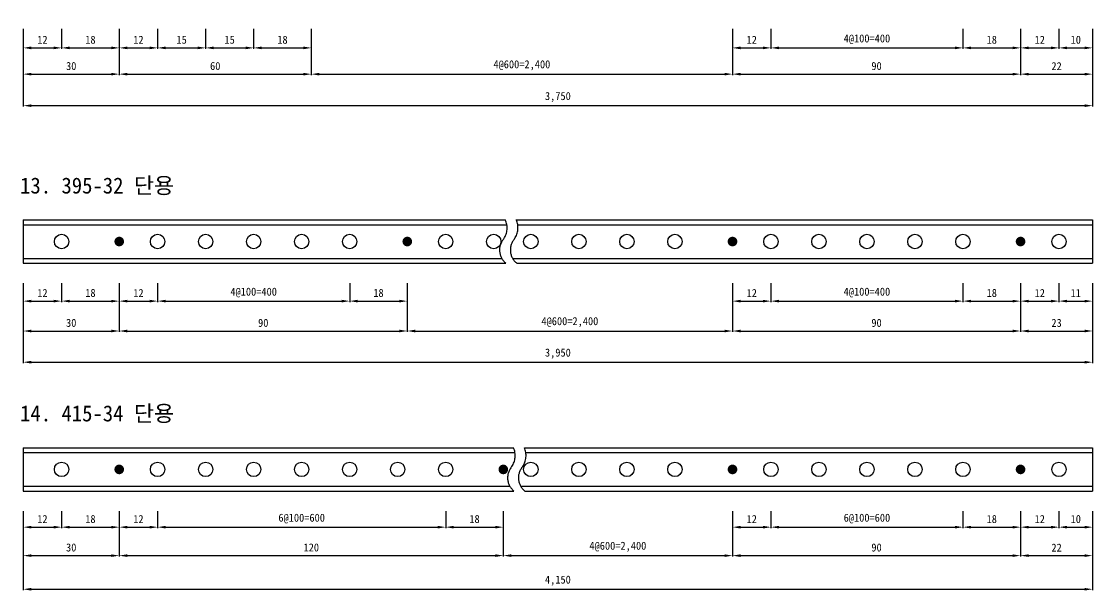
# Model space of a CAD drawing. Header units: millimetres. Extents: x 78 to 772, y 98 to 488.
# Drawn here: x 437.8 to 772.5, y 115.3 to 293 of the extents above; entities that cross this region are included whole.
import ezdxf

# ---------------------------------------------------------------- set-up
doc = ezdxf.new("R2010")
doc.units = ezdxf.units.MM
doc.header["$LTSCALE"] = 10
doc.linetypes.add('CENTER', pattern=[50.8, 31.75, -6.35, 6.35, -6.35])
for name, color, linetype in [('TN-CUTL', 1, 'CENTER'), ('TN-DIMS', 1, 'Continuous'), ('TN-STEL', 4, 'Continuous'), ('TN-TEX1', 6, 'Continuous')]:
    doc.layers.add(name, color=color, linetype=linetype)
doc.styles.add('D', font='GulimChe.ttf')
doc.dimstyles.new('D', dxfattribs={"dimtxt": 2.5, "dimasz": 2.5, "dimexe": 1.25, "dimexo": 2, "dimgap": 1, "dimtad": 1, "dimdec": 0, "dimtxsty": 'D', "dimcen": 2.5, "dimclrd": 1, "dimclre": 1, "dimclrt": 7, "dimadec": 0, "dimazin": 0, "dimtfac": 1, "dimtdec": 0, "dimtmove": 0, "dimatfit": 3, "dimfxl": 0, "dimarcsym": 0})

# ---------------------------------------------------------------- blocks, each defined once
blk = doc.blocks.new('*D130')
at = {"layer": 'DEFPOINTS', "color": 0}
for p in [(438.38, 292.98), (450.38, 292.98), (450.38, 284.72)]:
    blk.add_point(p, dxfattribs=at)
at = {"layer": 'TN-DIMS', "color": 1, "lineweight": -2}
for p, q in [((438.38, 290.68), (438.38, 284.42)), ((450.38, 290.68), (450.38, 284.42)), ((440.88, 284.72), (447.88, 284.72))]:
    blk.add_line(p, q, dxfattribs=at)
at = {"layer": 'TN-DIMS', "color": 1}
for points in [[(440.88, 285.14), (440.88, 284.3), (438.38, 284.72)], [(447.88, 285.14), (447.88, 284.3), (450.38, 284.72)]]:
    blk.add_solid(points, dxfattribs=at)
at = {"layer": 'TN-DIMS', "color": 3, "insert": (444.38, 287.25), "char_height": 2.5, "attachment_point": 5, "style": 'D'}
blk.add_mtext('12', dxfattribs=at)
blk = doc.blocks.new('*D131')
at = {"layer": 'DEFPOINTS', "color": 0}
for p in [(450.38, 292.98), (468.38, 292.98), (468.38, 284.72)]:
    blk.add_point(p, dxfattribs=at)
at = {"layer": 'TN-DIMS', "color": 1, "lineweight": -2}
for p, q in [((450.38, 290.68), (450.38, 284.42)), ((468.38, 290.68), (468.38, 284.42)), ((452.88, 284.72), (465.88, 284.72))]:
    blk.add_line(p, q, dxfattribs=at)
at = {"layer": 'TN-DIMS', "color": 1}
for points in [[(452.88, 285.14), (452.88, 284.3), (450.38, 284.72)], [(465.88, 285.14), (465.88, 284.3), (468.38, 284.72)]]:
    blk.add_solid(points, dxfattribs=at)
at = {"layer": 'TN-DIMS', "color": 3, "insert": (459.38, 287.25), "char_height": 2.5, "attachment_point": 5, "style": 'D'}
blk.add_mtext('18', dxfattribs=at)
blk = doc.blocks.new('*D132')
at = {"layer": 'DEFPOINTS', "color": 0}
for p in [(468.38, 292.98), (480.38, 292.98), (480.38, 284.72)]:
    blk.add_point(p, dxfattribs=at)
at = {"layer": 'TN-DIMS', "color": 1, "lineweight": -2}
for p, q in [((468.38, 290.68), (468.38, 284.42)), ((480.38, 290.68), (480.38, 284.42)), ((470.88, 284.72), (477.88, 284.72))]:
    blk.add_line(p, q, dxfattribs=at)
at = {"layer": 'TN-DIMS', "color": 1}
for points in [[(470.88, 285.14), (470.88, 284.3), (468.38, 284.72)], [(477.88, 285.14), (477.88, 284.3), (480.38, 284.72)]]:
    blk.add_solid(points, dxfattribs=at)
at = {"layer": 'TN-DIMS', "color": 3, "insert": (474.38, 287.25), "char_height": 2.5, "attachment_point": 5, "style": 'D'}
blk.add_mtext('12', dxfattribs=at)
blk = doc.blocks.new('*D133')
at = {"layer": 'DEFPOINTS', "color": 0}
for p in [(480.38, 292.98), (495.38, 292.98), (495.38, 284.72)]:
    blk.add_point(p, dxfattribs=at)
at = {"layer": 'TN-DIMS', "color": 1, "lineweight": -2}
for p, q in [((480.38, 290.68), (480.38, 284.42)), ((495.38, 290.68), (495.38, 284.42)), ((482.88, 284.72), (492.88, 284.72))]:
    blk.add_line(p, q, dxfattribs=at)
at = {"layer": 'TN-DIMS', "color": 1}
for points in [[(482.88, 285.14), (482.88, 284.3), (480.38, 284.72)], [(492.88, 285.14), (492.88, 284.3), (495.38, 284.72)]]:
    blk.add_solid(points, dxfattribs=at)
at = {"layer": 'TN-DIMS', "color": 3, "insert": (487.88, 287.25), "char_height": 2.5, "attachment_point": 5, "style": 'D'}
blk.add_mtext('15', dxfattribs=at)
blk = doc.blocks.new('*D134')
at = {"layer": 'DEFPOINTS', "color": 0}
for p in [(495.38, 292.98), (510.38, 292.98), (510.38, 284.72)]:
    blk.add_point(p, dxfattribs=at)
at = {"layer": 'TN-DIMS', "color": 1, "lineweight": -2}
for p, q in [((495.38, 290.68), (495.38, 284.42)), ((510.38, 290.68), (510.38, 284.42)), ((497.88, 284.72), (507.88, 284.72))]:
    blk.add_line(p, q, dxfattribs=at)
at = {"layer": 'TN-DIMS', "color": 1}
for points in [[(497.88, 285.14), (497.88, 284.3), (495.38, 284.72)], [(507.88, 285.14), (507.88, 284.3), (510.38, 284.72)]]:
    blk.add_solid(points, dxfattribs=at)
at = {"layer": 'TN-DIMS', "color": 3, "insert": (502.88, 287.25), "char_height": 2.5, "attachment_point": 5, "style": 'D'}
blk.add_mtext('15', dxfattribs=at)
blk = doc.blocks.new('*D135')
at = {"layer": 'DEFPOINTS', "color": 0}
for p in [(510.38, 292.98), (528.38, 292.98), (528.38, 284.72)]:
    blk.add_point(p, dxfattribs=at)
at = {"layer": 'TN-DIMS', "color": 1, "lineweight": -2}
for p, q in [((510.38, 290.68), (510.38, 284.42)), ((528.38, 290.68), (528.38, 284.42)), ((512.88, 284.72), (525.88, 284.72))]:
    blk.add_line(p, q, dxfattribs=at)
at = {"layer": 'TN-DIMS', "color": 1}
for points in [[(512.88, 285.14), (512.88, 284.3), (510.38, 284.72)], [(525.88, 285.14), (525.88, 284.3), (528.38, 284.72)]]:
    blk.add_solid(points, dxfattribs=at)
at = {"layer": 'TN-DIMS', "color": 3, "insert": (519.38, 287.25), "char_height": 2.5, "attachment_point": 5, "style": 'D'}
blk.add_mtext('18', dxfattribs=at)
blk = doc.blocks.new('*D136')
at = {"layer": 'DEFPOINTS', "color": 0}
for p in [(659.99, 292.98), (671.99, 292.98), (671.99, 284.72)]:
    blk.add_point(p, dxfattribs=at)
at = {"layer": 'TN-DIMS', "color": 1, "lineweight": -2}
for p, q in [((659.99, 290.68), (659.99, 284.42)), ((671.99, 290.68), (671.99, 284.42)), ((662.49, 284.72), (669.49, 284.72))]:
    blk.add_line(p, q, dxfattribs=at)
at = {"layer": 'TN-DIMS', "color": 1}
for points in [[(662.49, 285.14), (662.49, 284.3), (659.99, 284.72)], [(669.49, 285.14), (669.49, 284.3), (671.99, 284.72)]]:
    blk.add_solid(points, dxfattribs=at)
at = {"layer": 'TN-DIMS', "color": 3, "insert": (665.99, 287.25), "char_height": 2.5, "attachment_point": 5, "style": 'D'}
blk.add_mtext('12', dxfattribs=at)
blk = doc.blocks.new('*D137')
at = {"layer": 'DEFPOINTS', "color": 0}
for p in [(671.99, 292.98), (731.99, 292.98), (731.99, 284.72)]:
    blk.add_point(p, dxfattribs=at)
at = {"layer": 'TN-DIMS', "color": 1, "lineweight": -2}
for p, q in [((671.99, 290.68), (671.99, 284.42)), ((731.99, 290.68), (731.99, 284.42)), ((674.49, 284.72), (729.49, 284.72))]:
    blk.add_line(p, q, dxfattribs=at)
at = {"layer": 'TN-DIMS', "color": 1}
for points in [[(674.49, 285.14), (674.49, 284.3), (671.99, 284.72)], [(729.49, 285.14), (729.49, 284.3), (731.99, 284.72)]]:
    blk.add_solid(points, dxfattribs=at)
at = {"layer": 'TN-DIMS', "color": 3, "insert": (701.99, 287.41), "char_height": 2.5, "attachment_point": 5, "style": 'D'}
blk.add_mtext('4@100=400', dxfattribs=at)
blk = doc.blocks.new('*D138')
at = {"layer": 'DEFPOINTS', "color": 0}
for p in [(731.99, 292.98), (749.99, 292.98), (749.99, 284.72)]:
    blk.add_point(p, dxfattribs=at)
at = {"layer": 'TN-DIMS', "color": 1, "lineweight": -2}
for p, q in [((731.99, 290.68), (731.99, 284.42)), ((749.99, 290.68), (749.99, 284.42)), ((734.49, 284.72), (747.49, 284.72))]:
    blk.add_line(p, q, dxfattribs=at)
at = {"layer": 'TN-DIMS', "color": 1}
for points in [[(734.49, 285.14), (734.49, 284.3), (731.99, 284.72)], [(747.49, 285.14), (747.49, 284.3), (749.99, 284.72)]]:
    blk.add_solid(points, dxfattribs=at)
at = {"layer": 'TN-DIMS', "color": 3, "insert": (740.99, 287.25), "char_height": 2.5, "attachment_point": 5, "style": 'D'}
blk.add_mtext('18', dxfattribs=at)
blk = doc.blocks.new('*D139')
at = {"layer": 'DEFPOINTS', "color": 0}
for p in [(749.99, 292.98), (761.99, 292.98), (761.99, 284.72)]:
    blk.add_point(p, dxfattribs=at)
at = {"layer": 'TN-DIMS', "color": 1, "lineweight": -2}
for p, q in [((749.99, 290.68), (749.99, 284.42)), ((761.99, 290.68), (761.99, 284.42)), ((752.49, 284.72), (759.49, 284.72))]:
    blk.add_line(p, q, dxfattribs=at)
at = {"layer": 'TN-DIMS', "color": 1}
for points in [[(752.49, 285.14), (752.49, 284.3), (749.99, 284.72)], [(759.49, 285.14), (759.49, 284.3), (761.99, 284.72)]]:
    blk.add_solid(points, dxfattribs=at)
at = {"layer": 'TN-DIMS', "color": 3, "insert": (755.99, 287.25), "char_height": 2.5, "attachment_point": 5, "style": 'D'}
blk.add_mtext('12', dxfattribs=at)
blk = doc.blocks.new('*D140')
at = {"layer": 'DEFPOINTS', "color": 0}
for p in [(761.99, 292.98), (772.49, 292.98), (772.49, 284.72)]:
    blk.add_point(p, dxfattribs=at)
at = {"layer": 'TN-DIMS', "color": 1, "lineweight": -2}
for p, q in [((761.99, 290.68), (761.99, 284.42)), ((772.49, 290.68), (772.49, 284.42)), ((764.49, 284.72), (769.99, 284.72))]:
    blk.add_line(p, q, dxfattribs=at)
at = {"layer": 'TN-DIMS', "color": 1}
for points in [[(764.49, 285.14), (764.49, 284.3), (761.99, 284.72)], [(769.99, 285.14), (769.99, 284.3), (772.49, 284.72)]]:
    blk.add_solid(points, dxfattribs=at)
at = {"layer": 'TN-DIMS', "color": 3, "insert": (767.24, 287.25), "char_height": 2.5, "attachment_point": 5, "style": 'D'}
blk.add_mtext('10', dxfattribs=at)
blk = doc.blocks.new('*D141')
at = {"layer": 'DEFPOINTS', "color": 0}
for p in [(438.38, 292.98), (468.38, 292.98), (468.38, 276.52)]:
    blk.add_point(p, dxfattribs=at)
at = {"layer": 'TN-DIMS', "color": 1, "lineweight": -2}
for p, q in [((438.38, 290.68), (438.38, 276.22)), ((468.38, 290.68), (468.38, 276.22)), ((440.88, 276.52), (465.88, 276.52))]:
    blk.add_line(p, q, dxfattribs=at)
at = {"layer": 'TN-DIMS', "color": 1}
for points in [[(440.88, 276.93), (440.88, 276.1), (438.38, 276.52)], [(465.88, 276.93), (465.88, 276.1), (468.38, 276.52)]]:
    blk.add_solid(points, dxfattribs=at)
at = {"layer": 'TN-DIMS', "color": 3, "insert": (453.38, 279.05), "char_height": 2.5, "attachment_point": 5, "style": 'D'}
blk.add_mtext('30', dxfattribs=at)
blk = doc.blocks.new('*D142')
at = {"layer": 'DEFPOINTS', "color": 0}
for p in [(468.38, 292.98), (528.38, 292.98), (528.38, 276.52)]:
    blk.add_point(p, dxfattribs=at)
at = {"layer": 'TN-DIMS', "color": 1, "lineweight": -2}
for p, q in [((468.38, 290.68), (468.38, 276.22)), ((528.38, 290.68), (528.38, 276.22)), ((470.88, 276.52), (525.88, 276.52))]:
    blk.add_line(p, q, dxfattribs=at)
at = {"layer": 'TN-DIMS', "color": 1}
for points in [[(470.88, 276.93), (470.88, 276.1), (468.38, 276.52)], [(525.88, 276.93), (525.88, 276.1), (528.38, 276.52)]]:
    blk.add_solid(points, dxfattribs=at)
at = {"layer": 'TN-DIMS', "color": 3, "insert": (498.38, 279.05), "char_height": 2.5, "attachment_point": 5, "style": 'D'}
blk.add_mtext('60', dxfattribs=at)
blk = doc.blocks.new('*D143')
at = {"layer": 'DEFPOINTS', "color": 0}
for p in [(528.38, 292.98), (659.99, 292.98), (659.99, 276.52)]:
    blk.add_point(p, dxfattribs=at)
at = {"layer": 'TN-DIMS', "color": 1, "lineweight": -2}
for p, q in [((528.38, 290.68), (528.38, 276.22)), ((659.99, 290.68), (659.99, 276.22)), ((530.88, 276.52), (657.49, 276.52))]:
    blk.add_line(p, q, dxfattribs=at)
at = {"layer": 'TN-DIMS', "color": 1}
for points in [[(530.88, 276.93), (530.88, 276.1), (528.38, 276.52)], [(657.49, 276.93), (657.49, 276.1), (659.99, 276.52)]]:
    blk.add_solid(points, dxfattribs=at)
at = {"layer": 'TN-DIMS', "color": 3, "insert": (594.18, 279.28), "char_height": 2.5, "attachment_point": 5, "style": 'D'}
blk.add_mtext('4@600=2,400', dxfattribs=at)
blk = doc.blocks.new('*D144')
at = {"layer": 'DEFPOINTS', "color": 0}
for p in [(659.99, 292.98), (749.99, 292.98), (749.99, 276.52)]:
    blk.add_point(p, dxfattribs=at)
at = {"layer": 'TN-DIMS', "color": 1, "lineweight": -2}
for p, q in [((659.99, 290.68), (659.99, 276.22)), ((749.99, 290.68), (749.99, 276.22)), ((662.49, 276.52), (747.49, 276.52))]:
    blk.add_line(p, q, dxfattribs=at)
at = {"layer": 'TN-DIMS', "color": 1}
for points in [[(662.49, 276.93), (662.49, 276.1), (659.99, 276.52)], [(747.49, 276.93), (747.49, 276.1), (749.99, 276.52)]]:
    blk.add_solid(points, dxfattribs=at)
at = {"layer": 'TN-DIMS', "color": 3, "insert": (704.99, 279.05), "char_height": 2.5, "attachment_point": 5, "style": 'D'}
blk.add_mtext('90', dxfattribs=at)
blk = doc.blocks.new('*D145')
at = {"layer": 'DEFPOINTS', "color": 0}
for p in [(749.99, 292.98), (772.49, 292.98), (772.49, 276.52)]:
    blk.add_point(p, dxfattribs=at)
at = {"layer": 'TN-DIMS', "color": 1, "lineweight": -2}
for p, q in [((749.99, 290.68), (749.99, 276.22)), ((772.49, 290.68), (772.49, 276.22)), ((752.49, 276.52), (769.99, 276.52))]:
    blk.add_line(p, q, dxfattribs=at)
at = {"layer": 'TN-DIMS', "color": 1}
for points in [[(752.49, 276.93), (752.49, 276.1), (749.99, 276.52)], [(769.99, 276.93), (769.99, 276.1), (772.49, 276.52)]]:
    blk.add_solid(points, dxfattribs=at)
at = {"layer": 'TN-DIMS', "color": 3, "insert": (761.24, 279.02), "char_height": 2.5, "attachment_point": 5, "style": 'D'}
blk.add_mtext('22', dxfattribs=at)
blk = doc.blocks.new('*D146')
at = {"layer": 'DEFPOINTS', "color": 0}
for p in [(438.38, 292.98), (772.49, 292.98), (772.49, 266.68)]:
    blk.add_point(p, dxfattribs=at)
at = {"layer": 'TN-DIMS', "color": 1, "lineweight": -2}
for p, q in [((438.38, 290.68), (438.38, 266.38)), ((772.49, 290.68), (772.49, 266.38)), ((440.88, 266.68), (769.99, 266.68))]:
    blk.add_line(p, q, dxfattribs=at)
at = {"layer": 'TN-DIMS', "color": 1}
for points in [[(440.88, 267.09), (440.88, 266.26), (438.38, 266.68)], [(769.99, 267.09), (769.99, 266.26), (772.49, 266.68)]]:
    blk.add_solid(points, dxfattribs=at)
at = {"layer": 'TN-DIMS', "color": 3, "insert": (605.43, 269.36), "char_height": 2.5, "attachment_point": 5, "style": 'D'}
blk.add_mtext('3,750', dxfattribs=at)
blk = doc.blocks.new('*D147')
at = {"layer": 'DEFPOINTS', "color": 0}
for p in [(438.38, 213.5), (450.38, 213.5), (450.38, 205.64)]:
    blk.add_point(p, dxfattribs=at)
at = {"layer": 'TN-DIMS', "color": 1, "lineweight": -2}
for p, q in [((438.38, 211.2), (438.38, 205.34)), ((450.38, 211.2), (450.38, 205.34)), ((440.88, 205.64), (447.88, 205.64))]:
    blk.add_line(p, q, dxfattribs=at)
at = {"layer": 'TN-DIMS', "color": 1}
for points in [[(440.88, 206.06), (440.88, 205.23), (438.38, 205.64)], [(447.88, 206.06), (447.88, 205.23), (450.38, 205.64)]]:
    blk.add_solid(points, dxfattribs=at)
at = {"layer": 'TN-DIMS', "color": 3, "insert": (444.38, 208.18), "char_height": 2.5, "attachment_point": 5, "style": 'D'}
blk.add_mtext('12', dxfattribs=at)
blk = doc.blocks.new('*D148')
at = {"layer": 'DEFPOINTS', "color": 0}
for p in [(450.38, 213.5), (468.38, 213.5), (468.38, 205.64)]:
    blk.add_point(p, dxfattribs=at)
at = {"layer": 'TN-DIMS', "color": 1, "lineweight": -2}
for p, q in [((450.38, 211.2), (450.38, 205.34)), ((468.38, 211.2), (468.38, 205.34)), ((452.88, 205.64), (465.88, 205.64))]:
    blk.add_line(p, q, dxfattribs=at)
at = {"layer": 'TN-DIMS', "color": 1}
for points in [[(452.88, 206.06), (452.88, 205.23), (450.38, 205.64)], [(465.88, 206.06), (465.88, 205.23), (468.38, 205.64)]]:
    blk.add_solid(points, dxfattribs=at)
at = {"layer": 'TN-DIMS', "color": 3, "insert": (459.38, 208.18), "char_height": 2.5, "attachment_point": 5, "style": 'D'}
blk.add_mtext('18', dxfattribs=at)
blk = doc.blocks.new('*D149')
at = {"layer": 'DEFPOINTS', "color": 0}
for p in [(468.38, 213.5), (480.38, 213.5), (480.38, 205.64)]:
    blk.add_point(p, dxfattribs=at)
at = {"layer": 'TN-DIMS', "color": 1, "lineweight": -2}
for p, q in [((468.38, 211.2), (468.38, 205.34)), ((480.38, 211.2), (480.38, 205.34)), ((470.88, 205.64), (477.88, 205.64))]:
    blk.add_line(p, q, dxfattribs=at)
at = {"layer": 'TN-DIMS', "color": 1}
for points in [[(470.88, 206.06), (470.88, 205.23), (468.38, 205.64)], [(477.88, 206.06), (477.88, 205.23), (480.38, 205.64)]]:
    blk.add_solid(points, dxfattribs=at)
at = {"layer": 'TN-DIMS', "color": 3, "insert": (474.38, 208.18), "char_height": 2.5, "attachment_point": 5, "style": 'D'}
blk.add_mtext('12', dxfattribs=at)
blk = doc.blocks.new('*D150')
at = {"layer": 'DEFPOINTS', "color": 0}
for p in [(480.38, 213.5), (540.38, 213.5), (540.38, 205.64)]:
    blk.add_point(p, dxfattribs=at)
at = {"layer": 'TN-DIMS', "color": 1, "lineweight": -2}
for p, q in [((480.38, 211.2), (480.38, 205.34)), ((540.38, 211.2), (540.38, 205.34)), ((482.88, 205.64), (537.88, 205.64))]:
    blk.add_line(p, q, dxfattribs=at)
at = {"layer": 'TN-DIMS', "color": 1}
for points in [[(482.88, 206.06), (482.88, 205.23), (480.38, 205.64)], [(537.88, 206.06), (537.88, 205.23), (540.38, 205.64)]]:
    blk.add_solid(points, dxfattribs=at)
at = {"layer": 'TN-DIMS', "color": 3, "insert": (510.38, 208.33), "char_height": 2.5, "attachment_point": 5, "style": 'D'}
blk.add_mtext('4@100=400', dxfattribs=at)
blk = doc.blocks.new('*D151')
at = {"layer": 'DEFPOINTS', "color": 0}
for p in [(540.38, 213.5), (558.38, 213.5), (558.38, 205.64)]:
    blk.add_point(p, dxfattribs=at)
at = {"layer": 'TN-DIMS', "color": 1, "lineweight": -2}
for p, q in [((540.38, 211.2), (540.38, 205.34)), ((558.38, 211.2), (558.38, 205.34)), ((542.88, 205.64), (555.88, 205.64))]:
    blk.add_line(p, q, dxfattribs=at)
at = {"layer": 'TN-DIMS', "color": 1}
for points in [[(542.88, 206.06), (542.88, 205.23), (540.38, 205.64)], [(555.88, 206.06), (555.88, 205.23), (558.38, 205.64)]]:
    blk.add_solid(points, dxfattribs=at)
at = {"layer": 'TN-DIMS', "color": 3, "insert": (549.38, 208.18), "char_height": 2.5, "attachment_point": 5, "style": 'D'}
blk.add_mtext('18', dxfattribs=at)
blk = doc.blocks.new('*D152')
at = {"layer": 'DEFPOINTS', "color": 0}
for p in [(659.99, 213.5), (671.99, 213.5), (671.99, 205.64)]:
    blk.add_point(p, dxfattribs=at)
at = {"layer": 'TN-DIMS', "color": 1, "lineweight": -2}
for p, q in [((659.99, 211.2), (659.99, 205.34)), ((671.99, 211.2), (671.99, 205.34)), ((662.49, 205.64), (669.49, 205.64))]:
    blk.add_line(p, q, dxfattribs=at)
at = {"layer": 'TN-DIMS', "color": 1}
for points in [[(662.49, 206.06), (662.49, 205.23), (659.99, 205.64)], [(669.49, 206.06), (669.49, 205.23), (671.99, 205.64)]]:
    blk.add_solid(points, dxfattribs=at)
at = {"layer": 'TN-DIMS', "color": 3, "insert": (665.99, 208.18), "char_height": 2.5, "attachment_point": 5, "style": 'D'}
blk.add_mtext('12', dxfattribs=at)
blk = doc.blocks.new('*D153')
at = {"layer": 'DEFPOINTS', "color": 0}
for p in [(671.99, 213.5), (731.99, 213.5), (731.99, 205.64)]:
    blk.add_point(p, dxfattribs=at)
at = {"layer": 'TN-DIMS', "color": 1, "lineweight": -2}
for p, q in [((671.99, 211.2), (671.99, 205.34)), ((731.99, 211.2), (731.99, 205.34)), ((674.49, 205.64), (729.49, 205.64))]:
    blk.add_line(p, q, dxfattribs=at)
at = {"layer": 'TN-DIMS', "color": 1}
for points in [[(674.49, 206.06), (674.49, 205.23), (671.99, 205.64)], [(729.49, 206.06), (729.49, 205.23), (731.99, 205.64)]]:
    blk.add_solid(points, dxfattribs=at)
at = {"layer": 'TN-DIMS', "color": 3, "insert": (701.99, 208.33), "char_height": 2.5, "attachment_point": 5, "style": 'D'}
blk.add_mtext('4@100=400', dxfattribs=at)
blk = doc.blocks.new('*D154')
at = {"layer": 'DEFPOINTS', "color": 0}
for p in [(731.99, 213.5), (749.99, 213.5), (749.99, 205.64)]:
    blk.add_point(p, dxfattribs=at)
at = {"layer": 'TN-DIMS', "color": 1, "lineweight": -2}
for p, q in [((731.99, 211.2), (731.99, 205.34)), ((749.99, 211.2), (749.99, 205.34)), ((734.49, 205.64), (747.49, 205.64))]:
    blk.add_line(p, q, dxfattribs=at)
at = {"layer": 'TN-DIMS', "color": 1}
for points in [[(734.49, 206.06), (734.49, 205.23), (731.99, 205.64)], [(747.49, 206.06), (747.49, 205.23), (749.99, 205.64)]]:
    blk.add_solid(points, dxfattribs=at)
at = {"layer": 'TN-DIMS', "color": 3, "insert": (740.99, 208.18), "char_height": 2.5, "attachment_point": 5, "style": 'D'}
blk.add_mtext('18', dxfattribs=at)
blk = doc.blocks.new('*D155')
at = {"layer": 'DEFPOINTS', "color": 0}
for p in [(749.99, 213.5), (761.99, 213.5), (761.99, 205.64)]:
    blk.add_point(p, dxfattribs=at)
at = {"layer": 'TN-DIMS', "color": 1, "lineweight": -2}
for p, q in [((749.99, 211.2), (749.99, 205.34)), ((761.99, 211.2), (761.99, 205.34)), ((752.49, 205.64), (759.49, 205.64))]:
    blk.add_line(p, q, dxfattribs=at)
at = {"layer": 'TN-DIMS', "color": 1}
for points in [[(752.49, 206.06), (752.49, 205.23), (749.99, 205.64)], [(759.49, 206.06), (759.49, 205.23), (761.99, 205.64)]]:
    blk.add_solid(points, dxfattribs=at)
at = {"layer": 'TN-DIMS', "color": 3, "insert": (755.99, 208.18), "char_height": 2.5, "attachment_point": 5, "style": 'D'}
blk.add_mtext('12', dxfattribs=at)
blk = doc.blocks.new('*D156')
at = {"layer": 'DEFPOINTS', "color": 0}
for p in [(761.99, 213.5), (772.49, 213.5), (772.49, 205.64)]:
    blk.add_point(p, dxfattribs=at)
at = {"layer": 'TN-DIMS', "color": 1, "lineweight": -2}
for p, q in [((761.99, 211.2), (761.99, 205.34)), ((772.49, 211.2), (772.49, 205.34)), ((764.49, 205.64), (769.99, 205.64))]:
    blk.add_line(p, q, dxfattribs=at)
at = {"layer": 'TN-DIMS', "color": 1}
for points in [[(764.49, 206.06), (764.49, 205.23), (761.99, 205.64)], [(769.99, 206.06), (769.99, 205.23), (772.49, 205.64)]]:
    blk.add_solid(points, dxfattribs=at)
at = {"layer": 'TN-DIMS', "color": 3, "insert": (767.24, 208.18), "char_height": 2.5, "attachment_point": 5, "style": 'D'}
blk.add_mtext('11', dxfattribs=at)
blk = doc.blocks.new('*D157')
at = {"layer": 'DEFPOINTS', "color": 0}
for p in [(438.38, 213.5), (468.38, 213.5), (468.38, 196.31)]:
    blk.add_point(p, dxfattribs=at)
at = {"layer": 'TN-DIMS', "color": 1, "lineweight": -2}
for p, q in [((438.38, 211.2), (438.38, 196.01)), ((468.38, 211.2), (468.38, 196.01)), ((440.88, 196.31), (465.88, 196.31))]:
    blk.add_line(p, q, dxfattribs=at)
at = {"layer": 'TN-DIMS', "color": 1}
for points in [[(440.88, 196.73), (440.88, 195.89), (438.38, 196.31)], [(465.88, 196.73), (465.88, 195.89), (468.38, 196.31)]]:
    blk.add_solid(points, dxfattribs=at)
at = {"layer": 'TN-DIMS', "color": 3, "insert": (453.38, 198.84), "char_height": 2.5, "attachment_point": 5, "style": 'D'}
blk.add_mtext('30', dxfattribs=at)
blk = doc.blocks.new('*D158')
at = {"layer": 'DEFPOINTS', "color": 0}
for p in [(468.38, 213.5), (558.38, 213.5), (558.38, 196.31)]:
    blk.add_point(p, dxfattribs=at)
at = {"layer": 'TN-DIMS', "color": 1, "lineweight": -2}
for p, q in [((468.38, 211.2), (468.38, 196.01)), ((558.38, 211.2), (558.38, 196.01)), ((470.88, 196.31), (555.88, 196.31))]:
    blk.add_line(p, q, dxfattribs=at)
at = {"layer": 'TN-DIMS', "color": 1}
for points in [[(470.88, 196.73), (470.88, 195.89), (468.38, 196.31)], [(555.88, 196.73), (555.88, 195.89), (558.38, 196.31)]]:
    blk.add_solid(points, dxfattribs=at)
at = {"layer": 'TN-DIMS', "color": 3, "insert": (513.38, 198.84), "char_height": 2.5, "attachment_point": 5, "style": 'D'}
blk.add_mtext('90', dxfattribs=at)
blk = doc.blocks.new('*D159')
at = {"layer": 'DEFPOINTS', "color": 0}
for p in [(558.38, 213.5), (659.99, 213.5), (659.99, 196.31)]:
    blk.add_point(p, dxfattribs=at)
at = {"layer": 'TN-DIMS', "color": 1, "lineweight": -2}
for p, q in [((558.38, 211.2), (558.38, 196.01)), ((659.99, 211.2), (659.99, 196.01)), ((560.88, 196.31), (657.49, 196.31))]:
    blk.add_line(p, q, dxfattribs=at)
at = {"layer": 'TN-DIMS', "color": 1}
for points in [[(560.88, 196.73), (560.88, 195.89), (558.38, 196.31)], [(657.49, 196.73), (657.49, 195.89), (659.99, 196.31)]]:
    blk.add_solid(points, dxfattribs=at)
at = {"layer": 'TN-DIMS', "color": 3, "insert": (609.18, 199.07), "char_height": 2.5, "attachment_point": 5, "style": 'D'}
blk.add_mtext('4@600=2,400', dxfattribs=at)
blk = doc.blocks.new('*D160')
at = {"layer": 'DEFPOINTS', "color": 0}
for p in [(659.99, 213.5), (749.99, 213.5), (749.99, 196.31)]:
    blk.add_point(p, dxfattribs=at)
at = {"layer": 'TN-DIMS', "color": 1, "lineweight": -2}
for p, q in [((659.99, 211.2), (659.99, 196.01)), ((749.99, 211.2), (749.99, 196.01)), ((662.49, 196.31), (747.49, 196.31))]:
    blk.add_line(p, q, dxfattribs=at)
at = {"layer": 'TN-DIMS', "color": 1}
for points in [[(662.49, 196.73), (662.49, 195.89), (659.99, 196.31)], [(747.49, 196.73), (747.49, 195.89), (749.99, 196.31)]]:
    blk.add_solid(points, dxfattribs=at)
at = {"layer": 'TN-DIMS', "color": 3, "insert": (704.99, 198.84), "char_height": 2.5, "attachment_point": 5, "style": 'D'}
blk.add_mtext('90', dxfattribs=at)
blk = doc.blocks.new('*D161')
at = {"layer": 'DEFPOINTS', "color": 0}
for p in [(749.99, 213.5), (772.49, 213.5), (772.49, 196.31)]:
    blk.add_point(p, dxfattribs=at)
at = {"layer": 'TN-DIMS', "color": 1, "lineweight": -2}
for p, q in [((749.99, 211.2), (749.99, 196.01)), ((772.49, 211.2), (772.49, 196.01)), ((752.49, 196.31), (769.99, 196.31))]:
    blk.add_line(p, q, dxfattribs=at)
at = {"layer": 'TN-DIMS', "color": 1}
for points in [[(752.49, 196.73), (752.49, 195.89), (749.99, 196.31)], [(769.99, 196.73), (769.99, 195.89), (772.49, 196.31)]]:
    blk.add_solid(points, dxfattribs=at)
at = {"layer": 'TN-DIMS', "color": 3, "insert": (761.24, 198.84), "char_height": 2.5, "attachment_point": 5, "style": 'D'}
blk.add_mtext('23', dxfattribs=at)
blk = doc.blocks.new('*D162')
at = {"layer": 'DEFPOINTS', "color": 0}
for p in [(438.38, 213.5), (772.49, 213.5), (772.49, 186.57)]:
    blk.add_point(p, dxfattribs=at)
at = {"layer": 'TN-DIMS', "color": 1, "lineweight": -2}
for p, q in [((438.38, 211.2), (438.38, 186.27)), ((772.49, 211.2), (772.49, 186.27)), ((440.88, 186.57), (769.99, 186.57))]:
    blk.add_line(p, q, dxfattribs=at)
at = {"layer": 'TN-DIMS', "color": 1}
for points in [[(440.88, 186.99), (440.88, 186.15), (438.38, 186.57)], [(769.99, 186.99), (769.99, 186.15), (772.49, 186.57)]]:
    blk.add_solid(points, dxfattribs=at)
at = {"layer": 'TN-DIMS', "color": 3, "insert": (605.43, 189.25), "char_height": 2.5, "attachment_point": 5, "style": 'D'}
blk.add_mtext('3,950', dxfattribs=at)
blk = doc.blocks.new('*D163')
at = {"layer": 'DEFPOINTS', "color": 0}
for p in [(438.38, 142.34), (450.38, 142.34), (450.38, 135.06)]:
    blk.add_point(p, dxfattribs=at)
at = {"layer": 'TN-DIMS', "color": 1, "lineweight": -2}
for p, q in [((438.38, 140.04), (438.38, 134.76)), ((450.38, 140.04), (450.38, 134.76)), ((440.88, 135.06), (447.88, 135.06))]:
    blk.add_line(p, q, dxfattribs=at)
at = {"layer": 'TN-DIMS', "color": 1}
for points in [[(440.88, 135.47), (440.88, 134.64), (438.38, 135.06)], [(447.88, 135.47), (447.88, 134.64), (450.38, 135.06)]]:
    blk.add_solid(points, dxfattribs=at)
at = {"layer": 'TN-DIMS', "color": 3, "insert": (444.38, 137.59), "char_height": 2.5, "attachment_point": 5, "style": 'D'}
blk.add_mtext('12', dxfattribs=at)
blk = doc.blocks.new('*D164')
at = {"layer": 'DEFPOINTS', "color": 0}
for p in [(450.38, 142.34), (468.38, 142.34), (468.38, 135.06)]:
    blk.add_point(p, dxfattribs=at)
at = {"layer": 'TN-DIMS', "color": 1, "lineweight": -2}
for p, q in [((450.38, 140.04), (450.38, 134.76)), ((468.38, 140.04), (468.38, 134.76)), ((452.88, 135.06), (465.88, 135.06))]:
    blk.add_line(p, q, dxfattribs=at)
at = {"layer": 'TN-DIMS', "color": 1}
for points in [[(452.88, 135.47), (452.88, 134.64), (450.38, 135.06)], [(465.88, 135.47), (465.88, 134.64), (468.38, 135.06)]]:
    blk.add_solid(points, dxfattribs=at)
at = {"layer": 'TN-DIMS', "color": 3, "insert": (459.38, 137.59), "char_height": 2.5, "attachment_point": 5, "style": 'D'}
blk.add_mtext('18', dxfattribs=at)
blk = doc.blocks.new('*D165')
at = {"layer": 'DEFPOINTS', "color": 0}
for p in [(468.38, 142.34), (480.38, 142.34), (480.38, 135.06)]:
    blk.add_point(p, dxfattribs=at)
at = {"layer": 'TN-DIMS', "color": 1, "lineweight": -2}
for p, q in [((468.38, 140.04), (468.38, 134.76)), ((480.38, 140.04), (480.38, 134.76)), ((470.88, 135.06), (477.88, 135.06))]:
    blk.add_line(p, q, dxfattribs=at)
at = {"layer": 'TN-DIMS', "color": 1}
for points in [[(470.88, 135.47), (470.88, 134.64), (468.38, 135.06)], [(477.88, 135.47), (477.88, 134.64), (480.38, 135.06)]]:
    blk.add_solid(points, dxfattribs=at)
at = {"layer": 'TN-DIMS', "color": 3, "insert": (474.38, 137.59), "char_height": 2.5, "attachment_point": 5, "style": 'D'}
blk.add_mtext('12', dxfattribs=at)
blk = doc.blocks.new('*D166')
at = {"layer": 'DEFPOINTS', "color": 0}
for p in [(480.38, 142.34), (570.38, 142.34), (570.38, 135.06)]:
    blk.add_point(p, dxfattribs=at)
at = {"layer": 'TN-DIMS', "color": 1, "lineweight": -2}
for p, q in [((480.38, 140.04), (480.38, 134.76)), ((570.38, 140.04), (570.38, 134.76)), ((482.88, 135.06), (567.88, 135.06))]:
    blk.add_line(p, q, dxfattribs=at)
at = {"layer": 'TN-DIMS', "color": 1}
for points in [[(482.88, 135.47), (482.88, 134.64), (480.38, 135.06)], [(567.88, 135.47), (567.88, 134.64), (570.38, 135.06)]]:
    blk.add_solid(points, dxfattribs=at)
at = {"layer": 'TN-DIMS', "color": 3, "insert": (525.38, 137.74), "char_height": 2.5, "attachment_point": 5, "style": 'D'}
blk.add_mtext('6@100=600', dxfattribs=at)
blk = doc.blocks.new('*D167')
at = {"layer": 'DEFPOINTS', "color": 0}
for p in [(570.38, 142.34), (588.38, 142.34), (588.38, 135.06)]:
    blk.add_point(p, dxfattribs=at)
at = {"layer": 'TN-DIMS', "color": 1, "lineweight": -2}
for p, q in [((570.38, 140.04), (570.38, 134.76)), ((588.38, 140.04), (588.38, 134.76)), ((572.88, 135.06), (585.88, 135.06))]:
    blk.add_line(p, q, dxfattribs=at)
at = {"layer": 'TN-DIMS', "color": 1}
for points in [[(572.88, 135.47), (572.88, 134.64), (570.38, 135.06)], [(585.88, 135.47), (585.88, 134.64), (588.38, 135.06)]]:
    blk.add_solid(points, dxfattribs=at)
at = {"layer": 'TN-DIMS', "color": 3, "insert": (579.38, 137.59), "char_height": 2.5, "attachment_point": 5, "style": 'D'}
blk.add_mtext('18', dxfattribs=at)
blk = doc.blocks.new('*D168')
at = {"layer": 'DEFPOINTS', "color": 0}
for p in [(731.99, 142.34), (749.99, 142.34), (749.99, 135.06)]:
    blk.add_point(p, dxfattribs=at)
at = {"layer": 'TN-DIMS', "color": 1, "lineweight": -2}
for p, q in [((731.99, 140.04), (731.99, 134.76)), ((749.99, 140.04), (749.99, 134.76)), ((734.49, 135.06), (747.49, 135.06))]:
    blk.add_line(p, q, dxfattribs=at)
at = {"layer": 'TN-DIMS', "color": 1}
for points in [[(734.49, 135.47), (734.49, 134.64), (731.99, 135.06)], [(747.49, 135.47), (747.49, 134.64), (749.99, 135.06)]]:
    blk.add_solid(points, dxfattribs=at)
at = {"layer": 'TN-DIMS', "color": 3, "insert": (740.99, 137.59), "char_height": 2.5, "attachment_point": 5, "style": 'D'}
blk.add_mtext('18', dxfattribs=at)
blk = doc.blocks.new('*D169')
at = {"layer": 'DEFPOINTS', "color": 0}
for p in [(671.99, 142.34), (731.99, 142.34), (731.99, 135.06)]:
    blk.add_point(p, dxfattribs=at)
at = {"layer": 'TN-DIMS', "color": 1, "lineweight": -2}
for p, q in [((671.99, 140.04), (671.99, 134.76)), ((731.99, 140.04), (731.99, 134.76)), ((674.49, 135.06), (729.49, 135.06))]:
    blk.add_line(p, q, dxfattribs=at)
at = {"layer": 'TN-DIMS', "color": 1}
for points in [[(674.49, 135.47), (674.49, 134.64), (671.99, 135.06)], [(729.49, 135.47), (729.49, 134.64), (731.99, 135.06)]]:
    blk.add_solid(points, dxfattribs=at)
at = {"layer": 'TN-DIMS', "color": 3, "insert": (701.99, 137.74), "char_height": 2.5, "attachment_point": 5, "style": 'D'}
blk.add_mtext('6@100=600', dxfattribs=at)
blk = doc.blocks.new('*D170')
at = {"layer": 'DEFPOINTS', "color": 0}
for p in [(659.99, 142.34), (671.99, 142.34), (671.99, 135.06)]:
    blk.add_point(p, dxfattribs=at)
at = {"layer": 'TN-DIMS', "color": 1, "lineweight": -2}
for p, q in [((659.99, 140.04), (659.99, 134.76)), ((671.99, 140.04), (671.99, 134.76)), ((662.49, 135.06), (669.49, 135.06))]:
    blk.add_line(p, q, dxfattribs=at)
at = {"layer": 'TN-DIMS', "color": 1}
for points in [[(662.49, 135.47), (662.49, 134.64), (659.99, 135.06)], [(669.49, 135.47), (669.49, 134.64), (671.99, 135.06)]]:
    blk.add_solid(points, dxfattribs=at)
at = {"layer": 'TN-DIMS', "color": 3, "insert": (665.99, 137.59), "char_height": 2.5, "attachment_point": 5, "style": 'D'}
blk.add_mtext('12', dxfattribs=at)
blk = doc.blocks.new('*D171')
at = {"layer": 'DEFPOINTS', "color": 0}
for p in [(749.99, 142.34), (761.99, 142.34), (761.99, 135.06)]:
    blk.add_point(p, dxfattribs=at)
at = {"layer": 'TN-DIMS', "color": 1, "lineweight": -2}
for p, q in [((749.99, 140.04), (749.99, 134.76)), ((761.99, 140.04), (761.99, 134.76)), ((752.49, 135.06), (759.49, 135.06))]:
    blk.add_line(p, q, dxfattribs=at)
at = {"layer": 'TN-DIMS', "color": 1}
for points in [[(752.49, 135.47), (752.49, 134.64), (749.99, 135.06)], [(759.49, 135.47), (759.49, 134.64), (761.99, 135.06)]]:
    blk.add_solid(points, dxfattribs=at)
at = {"layer": 'TN-DIMS', "color": 3, "insert": (755.99, 137.59), "char_height": 2.5, "attachment_point": 5, "style": 'D'}
blk.add_mtext('12', dxfattribs=at)
blk = doc.blocks.new('*D172')
at = {"layer": 'DEFPOINTS', "color": 0}
for p in [(761.99, 142.34), (772.49, 142.34), (772.49, 135.06)]:
    blk.add_point(p, dxfattribs=at)
at = {"layer": 'TN-DIMS', "color": 1, "lineweight": -2}
for p, q in [((761.99, 140.04), (761.99, 134.76)), ((772.49, 140.04), (772.49, 134.76)), ((764.49, 135.06), (769.99, 135.06))]:
    blk.add_line(p, q, dxfattribs=at)
at = {"layer": 'TN-DIMS', "color": 1}
for points in [[(764.49, 135.47), (764.49, 134.64), (761.99, 135.06)], [(769.99, 135.47), (769.99, 134.64), (772.49, 135.06)]]:
    blk.add_solid(points, dxfattribs=at)
at = {"layer": 'TN-DIMS', "color": 3, "insert": (767.24, 137.59), "char_height": 2.5, "attachment_point": 5, "style": 'D'}
blk.add_mtext('10', dxfattribs=at)
blk = doc.blocks.new('*D173')
at = {"layer": 'DEFPOINTS', "color": 0}
for p in [(438.38, 142.34), (468.38, 142.34), (468.38, 126.17)]:
    blk.add_point(p, dxfattribs=at)
at = {"layer": 'TN-DIMS', "color": 1, "lineweight": -2}
for p, q in [((438.38, 140.04), (438.38, 125.87)), ((468.38, 140.04), (468.38, 125.87)), ((440.88, 126.17), (465.88, 126.17))]:
    blk.add_line(p, q, dxfattribs=at)
at = {"layer": 'TN-DIMS', "color": 1}
for points in [[(440.88, 126.59), (440.88, 125.76), (438.38, 126.17)], [(465.88, 126.59), (465.88, 125.76), (468.38, 126.17)]]:
    blk.add_solid(points, dxfattribs=at)
at = {"layer": 'TN-DIMS', "color": 3, "insert": (453.38, 128.7), "char_height": 2.5, "attachment_point": 5, "style": 'D'}
blk.add_mtext('30', dxfattribs=at)
blk = doc.blocks.new('*D174')
at = {"layer": 'DEFPOINTS', "color": 0}
for p in [(468.38, 142.34), (588.38, 142.34), (588.38, 126.17)]:
    blk.add_point(p, dxfattribs=at)
at = {"layer": 'TN-DIMS', "color": 1, "lineweight": -2}
for p, q in [((468.38, 140.04), (468.38, 125.87)), ((588.38, 140.04), (588.38, 125.87)), ((470.88, 126.17), (585.88, 126.17))]:
    blk.add_line(p, q, dxfattribs=at)
at = {"layer": 'TN-DIMS', "color": 1}
for points in [[(470.88, 126.59), (470.88, 125.76), (468.38, 126.17)], [(585.88, 126.59), (585.88, 125.76), (588.38, 126.17)]]:
    blk.add_solid(points, dxfattribs=at)
at = {"layer": 'TN-DIMS', "color": 3, "insert": (528.38, 128.71), "char_height": 2.5, "attachment_point": 5, "style": 'D'}
blk.add_mtext('120', dxfattribs=at)
blk = doc.blocks.new('*D175')
at = {"layer": 'DEFPOINTS', "color": 0}
for p in [(588.38, 142.34), (659.99, 142.34), (659.99, 126.17)]:
    blk.add_point(p, dxfattribs=at)
at = {"layer": 'TN-DIMS', "color": 1, "lineweight": -2}
for p, q in [((588.38, 140.04), (588.38, 125.87)), ((659.99, 140.04), (659.99, 125.87)), ((590.88, 126.17), (657.49, 126.17))]:
    blk.add_line(p, q, dxfattribs=at)
at = {"layer": 'TN-DIMS', "color": 1}
for points in [[(590.88, 126.59), (590.88, 125.76), (588.38, 126.17)], [(657.49, 126.59), (657.49, 125.76), (659.99, 126.17)]]:
    blk.add_solid(points, dxfattribs=at)
at = {"layer": 'TN-DIMS', "color": 3, "insert": (624.18, 128.94), "char_height": 2.5, "attachment_point": 5, "style": 'D'}
blk.add_mtext('4@600=2,400', dxfattribs=at)
blk = doc.blocks.new('*D176')
at = {"layer": 'DEFPOINTS', "color": 0}
for p in [(659.99, 142.34), (749.99, 142.34), (749.99, 126.17)]:
    blk.add_point(p, dxfattribs=at)
at = {"layer": 'TN-DIMS', "color": 1, "lineweight": -2}
for p, q in [((659.99, 140.04), (659.99, 125.87)), ((749.99, 140.04), (749.99, 125.87)), ((662.49, 126.17), (747.49, 126.17))]:
    blk.add_line(p, q, dxfattribs=at)
at = {"layer": 'TN-DIMS', "color": 1}
for points in [[(662.49, 126.59), (662.49, 125.76), (659.99, 126.17)], [(747.49, 126.59), (747.49, 125.76), (749.99, 126.17)]]:
    blk.add_solid(points, dxfattribs=at)
at = {"layer": 'TN-DIMS', "color": 3, "insert": (704.99, 128.7), "char_height": 2.5, "attachment_point": 5, "style": 'D'}
blk.add_mtext('90', dxfattribs=at)
blk = doc.blocks.new('*D177')
at = {"layer": 'DEFPOINTS', "color": 0}
for p in [(749.99, 142.34), (772.49, 142.34), (772.49, 126.17)]:
    blk.add_point(p, dxfattribs=at)
at = {"layer": 'TN-DIMS', "color": 1, "lineweight": -2}
for p, q in [((749.99, 140.04), (749.99, 125.87)), ((772.49, 140.04), (772.49, 125.87)), ((752.49, 126.17), (769.99, 126.17))]:
    blk.add_line(p, q, dxfattribs=at)
at = {"layer": 'TN-DIMS', "color": 1}
for points in [[(752.49, 126.59), (752.49, 125.76), (749.99, 126.17)], [(769.99, 126.59), (769.99, 125.76), (772.49, 126.17)]]:
    blk.add_solid(points, dxfattribs=at)
at = {"layer": 'TN-DIMS', "color": 3, "insert": (761.24, 128.67), "char_height": 2.5, "attachment_point": 5, "style": 'D'}
blk.add_mtext('22', dxfattribs=at)
blk = doc.blocks.new('*D178')
at = {"layer": 'DEFPOINTS', "color": 0}
for p in [(438.38, 142.34), (772.49, 142.34), (772.49, 115.68)]:
    blk.add_point(p, dxfattribs=at)
at = {"layer": 'TN-DIMS', "color": 1, "lineweight": -2}
for p, q in [((438.38, 140.04), (438.38, 115.38)), ((772.49, 140.04), (772.49, 115.38)), ((440.88, 115.68), (769.99, 115.68))]:
    blk.add_line(p, q, dxfattribs=at)
at = {"layer": 'TN-DIMS', "color": 1}
for points in [[(440.88, 116.09), (440.88, 115.26), (438.38, 115.68)], [(769.99, 116.09), (769.99, 115.26), (772.49, 115.68)]]:
    blk.add_solid(points, dxfattribs=at)
at = {"layer": 'TN-DIMS', "color": 3, "insert": (605.43, 118.36), "char_height": 2.5, "attachment_point": 5, "style": 'D'}
blk.add_mtext('4,150', dxfattribs=at)

msp = doc.modelspace()

# ---------------------------------------------------------------- linework, layer by layer
at = {"layer": 'TN-CUTL'}
for centre, radius, start, end in [((583.44, 228.54), 6.13, 326.1688, 23.7117), ((586.83, 228.54), 6.13, 326.1688, 23.7117), ((592.46, 221.62), 5.26, 138.2293, 231.5862), ((595.84, 221.62), 5.26, 138.2293, 231.5862), ((585.96, 157.38), 6.13, 326.1688, 23.7117), ((589.35, 157.38), 6.13, 326.1688, 23.7117), ((594.97, 150.46), 5.26, 138.2293, 231.5862), ((598.36, 150.46), 5.26, 138.2293, 231.5862)]:
    msp.add_arc(centre, radius, start, end, dxfattribs=at)
at = {"layer": 'TN-STEL'}
for p, q in [((438.38, 231), (589.05, 231)), ((438.38, 231), (438.38, 217.5)), ((592.44, 231), (772.49, 231)), ((772.49, 231), (772.49, 217.5)), ((438.38, 229.5), (589.49, 229.5)), ((592.88, 229.5), (772.49, 229.5)), ((438.38, 219), (587.9, 219)), ((591.28, 219), (772.49, 219)), ((438.38, 217.5), (589.19, 217.5)), ((592.58, 217.5), (772.49, 217.5)), ((438.38, 159.84), (591.57, 159.84)), ((438.38, 159.84), (438.38, 146.34)), ((438.38, 158.34), (592.01, 158.34)), ((594.96, 159.84), (772.49, 159.84)), ((595.4, 158.34), (772.49, 158.34)), ((772.49, 159.84), (772.49, 146.34)), ((438.38, 147.84), (590.41, 147.84)), ((593.8, 147.84), (772.49, 147.84)), ((438.38, 146.34), (591.7, 146.34)), ((595.09, 146.34), (772.49, 146.34))]:
    msp.add_line(p, q, dxfattribs=at)
at = {"layer": 'TN-STEL', "const_width": 1.5}
for points in [[(467.63, 224.25, 1), (469.13, 224.25, 1)], [(557.63, 224.25, 1), (559.13, 224.25, 1)], [(659.24, 224.25, 1), (660.74, 224.25, 1)], [(749.24, 224.25, 1), (750.74, 224.25, 1)], [(467.63, 153.09, 1), (469.13, 153.09, 1)], [(587.63, 153.09, 1), (589.13, 153.09, 1)], [(659.24, 153.09, 1), (660.74, 153.09, 1)], [(749.24, 153.09, 1), (750.74, 153.09, 1)]]:
    msp.add_lwpolyline(points, format="xyb", close=True, dxfattribs=at)
at = {"layer": 'TN-STEL'}
for centre in [(450.38, 224.25), (480.38, 224.25), (495.38, 224.25), (510.38, 224.25), (525.38, 224.25), (540.38, 224.25), (570.38, 224.25), (585.38, 224.25), (596.99, 224.25), (611.99, 224.25), (626.99, 224.25), (641.99, 224.25), (671.99, 224.25), (686.99, 224.25), (701.99, 224.25), (716.99, 224.25), (731.99, 224.25), (761.99, 224.25), (450.38, 153.09), (480.38, 153.09), (495.38, 153.09), (510.38, 153.09), (525.38, 153.09), (540.38, 153.09), (555.38, 153.09), (570.38, 153.09), (596.99, 153.09), (611.99, 153.09), (626.99, 153.09), (641.99, 153.09), (671.99, 153.09), (686.99, 153.09), (701.99, 153.09), (716.99, 153.09), (731.99, 153.09), (761.99, 153.09)]:
    msp.add_circle(centre, 2.25, dxfattribs=at)

# ---------------------------------------------------------------- texts
at = {"layer": 'TN-TEX1', "style": 'D'}
for s, p in [('13. 395-32 단용', (437.4, 239.24)), ('14. 415-34 단용', (437.4, 168.09))]:
    msp.add_text(s, height=5, dxfattribs=at).set_placement(p)

# ---------------------------------------------------------------- dimensions: what is measured, and where the dimension line sits
at = {"layer": 'TN-DIMS'}
for base, p1, p2, picture, middle in [((450.38, 284.72), (438.38, 292.98), (450.38, 292.98), '*D130', (444.38, 287.25)), ((468.38, 276.52), (438.38, 292.98), (468.38, 292.98), '*D141', (453.38, 279.05)), ((468.38, 284.72), (450.38, 292.98), (468.38, 292.98), '*D131', (459.38, 287.25)), ((480.38, 284.72), (468.38, 292.98), (480.38, 292.98), '*D132', (474.38, 287.25)), ((528.38, 276.52), (468.38, 292.98), (528.38, 292.98), '*D142', (498.38, 279.05)), ((495.38, 284.72), (480.38, 292.98), (495.38, 292.98), '*D133', (487.88, 287.25)), ((510.38, 284.72), (495.38, 292.98), (510.38, 292.98), '*D134', (502.88, 287.25)), ((528.38, 284.72), (510.38, 292.98), (528.38, 292.98), '*D135', (519.38, 287.25)), ((671.99, 284.72), (659.99, 292.98), (671.99, 292.98), '*D136', (665.99, 287.25)), ((749.99, 276.52), (659.99, 292.98), (749.99, 292.98), '*D144', (704.99, 279.05)), ((749.99, 284.72), (731.99, 292.98), (749.99, 292.98), '*D138', (740.99, 287.25)), ((761.99, 284.72), (749.99, 292.98), (761.99, 292.98), '*D139', (755.99, 287.25)), ((772.49005402, 276.51764445), (749.99005402, 292.9802568), (772.49005402, 292.9802568), '*D145', (761.24005402, 279.01764445)), ((772.49005402, 284.71970493), (761.99005402, 292.9802568), (772.49005402, 292.9802568), '*D140', (767.24005402, 287.25294961)), ((450.38, 205.64), (438.38, 213.5), (450.38, 213.5), '*D147', (444.38, 208.18)), ((468.38, 196.31), (438.38, 213.5), (468.38, 213.5), '*D157', (453.38, 198.84)), ((468.38, 205.64), (450.38, 213.5), (468.38, 213.5), '*D148', (459.38, 208.18)), ((480.38, 205.64), (468.38, 213.5), (480.38, 213.5), '*D149', (474.38, 208.18)), ((558.38, 196.31), (468.38, 213.5), (558.38, 213.5), '*D158', (513.38, 198.84)), ((558.38, 205.64), (540.38, 213.5), (558.38, 213.5), '*D151', (549.38, 208.18)), ((671.99, 205.64), (659.99, 213.5), (671.99, 213.5), '*D152', (665.99, 208.18)), ((749.99, 196.31), (659.99, 213.5), (749.99, 213.5), '*D160', (704.99, 198.84)), ((749.99, 205.64), (731.99, 213.5), (749.99, 213.5), '*D154', (740.99, 208.18)), ((761.99, 205.64), (749.99, 213.5), (761.99, 213.5), '*D155', (755.99, 208.18)), ((772.49005402, 196.31000188), (749.99005402, 213.50192051), (772.49005402, 213.50192051), '*D161', (761.24005402, 198.83825986)), ((772.49005402, 205.64382741), (761.99005402, 213.50192051), (772.49005402, 213.50192051), '*D156', (767.24005402, 208.17707209)), ((450.38, 135.06), (438.38, 142.34), (450.38, 142.34), '*D163', (444.38, 137.59)), ((468.38, 126.17), (438.38, 142.34), (468.38, 142.34), '*D173', (453.38, 128.7)), ((468.38, 135.06), (450.38, 142.34), (468.38, 142.34), '*D164', (459.38, 137.59)), ((480.38, 135.06), (468.38, 142.34), (480.38, 142.34), '*D165', (474.38, 137.59)), ((588.38, 126.17), (468.38, 142.34), (588.38, 142.34), '*D174', (528.38, 128.71)), ((588.38, 135.06), (570.38, 142.34), (588.38, 142.34), '*D167', (579.38, 137.59)), ((671.99, 135.06), (659.99, 142.34), (671.99, 142.34), '*D170', (665.99, 137.59)), ((749.99, 126.17), (659.99, 142.34), (749.99, 142.34), '*D176', (704.99, 128.7)), ((749.99, 135.06), (731.99, 142.34), (749.99, 142.34), '*D168', (740.99, 137.59)), ((761.99, 135.06), (749.99, 142.34), (761.99, 142.34), '*D171', (755.99, 137.59)), ((772.49005402, 126.1746493), (749.99005402, 142.34332709), (772.49005402, 142.34332709), '*D177', (761.24005402, 128.6746493)), ((772.49005402, 135.05622865), (761.99005402, 142.34332709), (772.49005402, 142.34332709), '*D172', (767.24005402, 137.58947333))]:
    dim = msp.add_linear_dim(base=base, p1=p1, p2=p2, dimstyle='D', override={"dimexe": 0.3, "dimexo": 2.3, "dimgap": 1.25, "dimlunit": 6, "dimclrt": 3, "dimtix": 1, "dimtmove": 2}, dxfattribs=at)
    dim.commit()
    dim.dimension.update_dxf_attribs({"geometry": picture, "text_midpoint": middle})
for base, p1, p2, text, picture, middle in [((772.49, 266.68), (438.38, 292.98), (772.49, 292.98), '3,750', '*D146', (605.43, 269.36)), ((659.99, 276.52), (528.38, 292.98), (659.99, 292.98), '4@600=2,400', '*D143', (594.18, 279.28)), ((731.99, 284.72), (671.99, 292.98), (731.99, 292.98), '4@100=400', '*D137', (701.99, 287.41)), ((772.49, 186.57), (438.38, 213.5), (772.49, 213.5), '3,950', '*D162', (605.43, 189.25)), ((540.38, 205.64), (480.38, 213.5), (540.38, 213.5), '4@100=400', '*D150', (510.38, 208.33)), ((659.99, 196.31), (558.38, 213.5), (659.99, 213.5), '4@600=2,400', '*D159', (609.18, 199.07)), ((731.99, 205.64), (671.99, 213.5), (731.99, 213.5), '4@100=400', '*D153', (701.99, 208.33)), ((772.49, 115.68), (438.38, 142.34), (772.49, 142.34), '4,150', '*D178', (605.43, 118.36)), ((570.38, 135.06), (480.38, 142.34), (570.38, 142.34), '6@100=600', '*D166', (525.38, 137.74)), ((659.99, 126.17), (588.38, 142.34), (659.99, 142.34), '4@600=2,400', '*D175', (624.18, 128.94)), ((731.99, 135.06), (671.99, 142.34), (731.99, 142.34), '6@100=600', '*D169', (701.99, 137.74))]:
    dim = msp.add_linear_dim(base=base, p1=p1, p2=p2, text=text, dimstyle='D', override={"dimexe": 0.3, "dimexo": 2.3, "dimgap": 1.25, "dimlunit": 6, "dimclrt": 3, "dimtix": 1, "dimtmove": 2}, dxfattribs=at)
    dim.commit()
    dim.dimension.update_dxf_attribs({"geometry": picture, "text_midpoint": middle})

doc.saveas('drawing.dxf')
